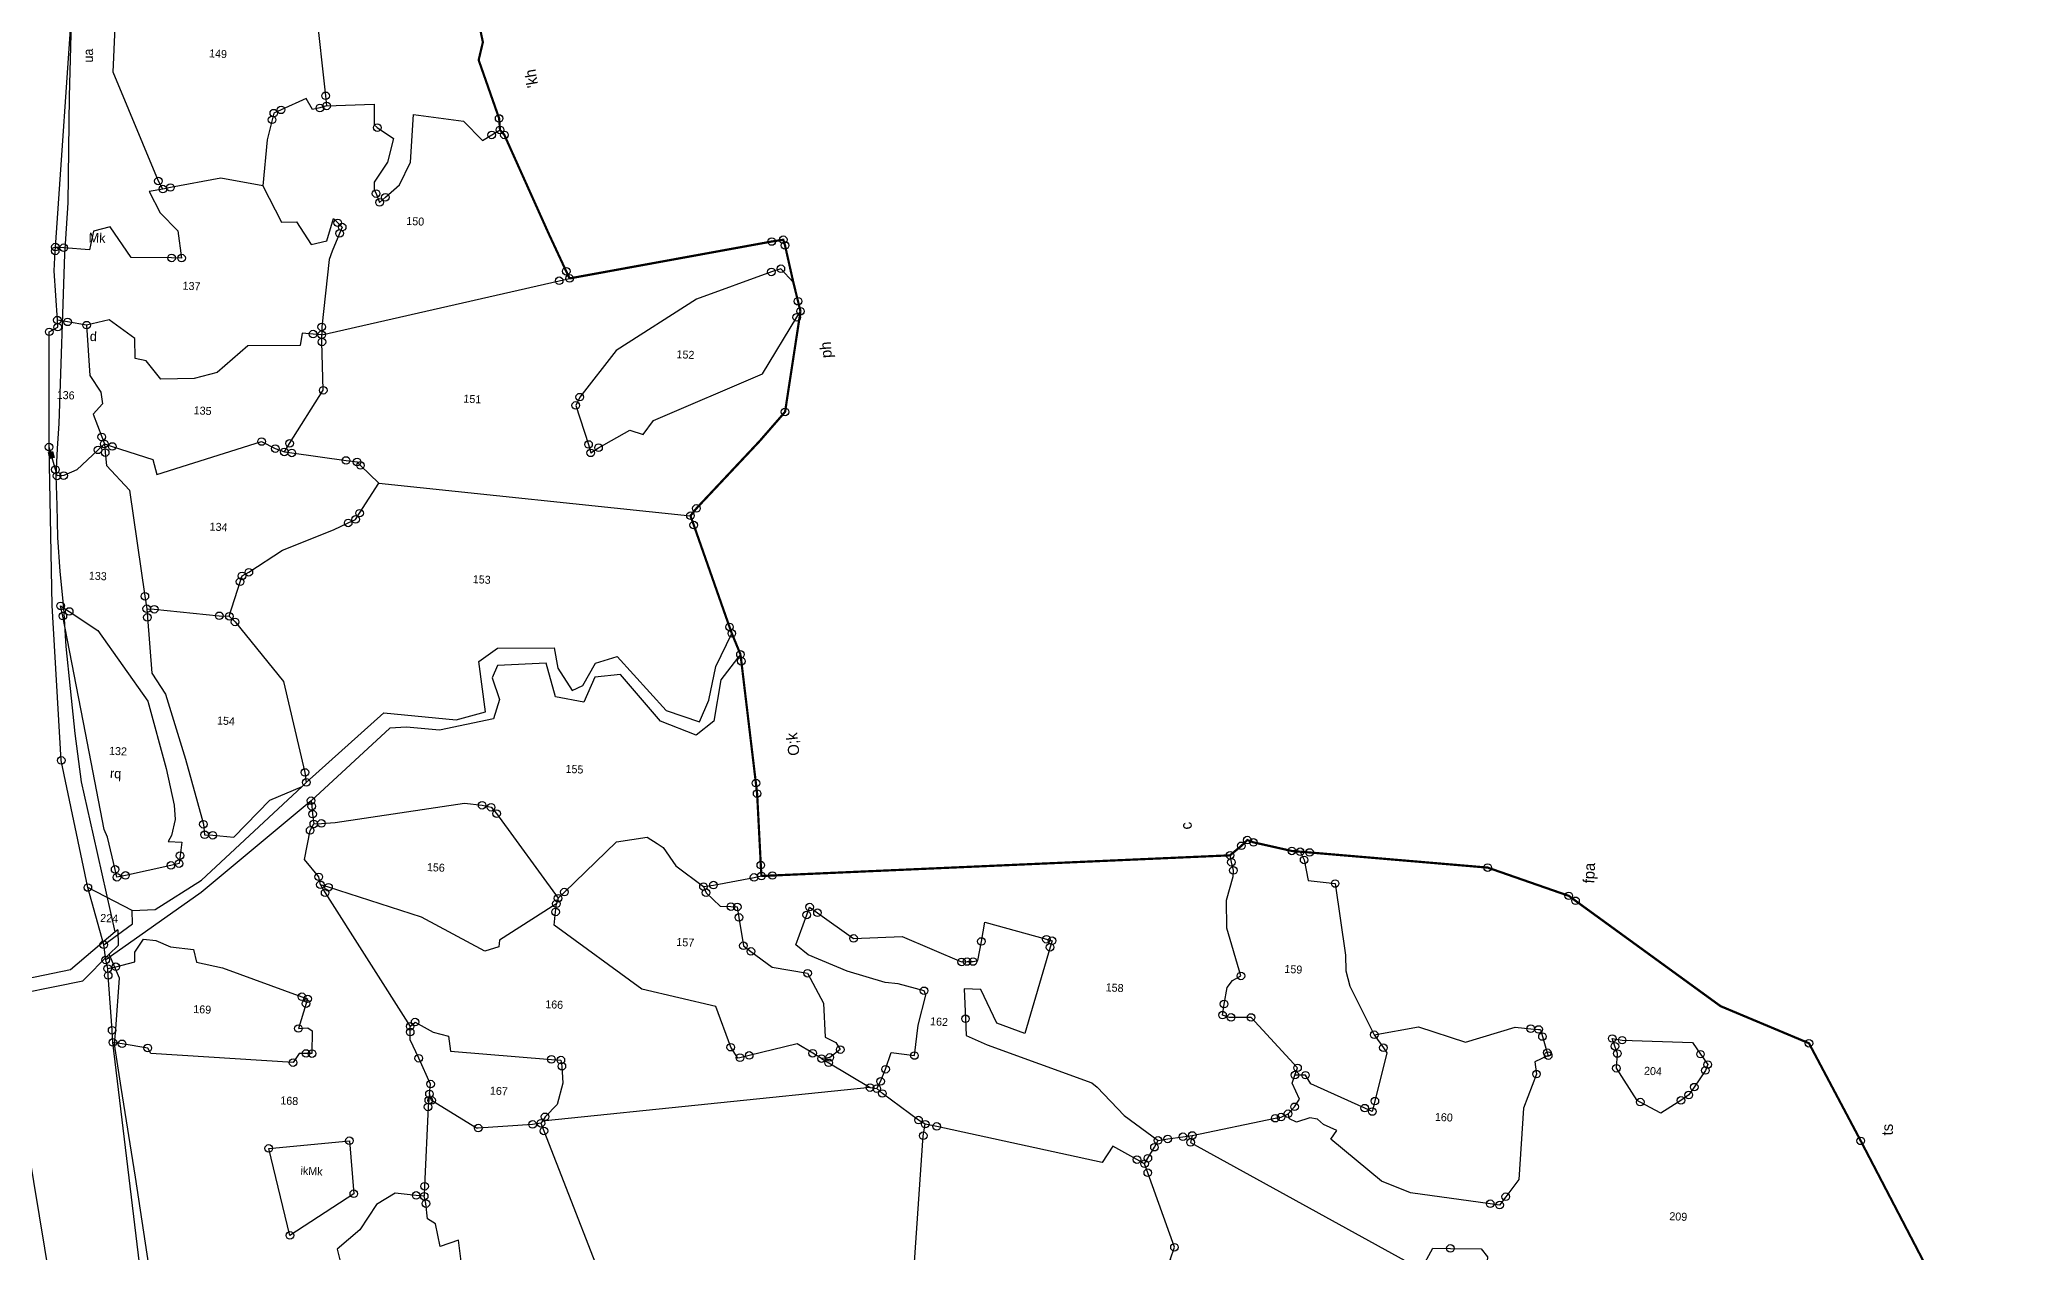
# Model space of a CAD drawing. Header units: metres. Extents: x 260179 to 264429, y 2217036 to 2221297.
# Drawn here: x 262253 to 264279, y 2218424 to 2219672 of the extents above; entities that cross this region are included whole.
import ezdxf

# ---------------------------------------------------------------- set-up
doc = ezdxf.new("R2010")
doc.units = ezdxf.units.M
doc.header["$MEASUREMENT"] = 0
for name, color, linetype in [('OFF', 1, 'Continuous'), ('POLY_PARCEL', 6, 'Continuous'), ('POLY_ROAD', 30, 'Continuous'), ('POLY_WATER', 4, 'Continuous'), ('SYM_STONE', 1, 'Continuous'), ('TEXT_MAPIN', 7, 'Continuous'), ('TEXT_MAPOUT', 7, 'Continuous'), ('TEXT_PARCEL', 7, 'Continuous'), ('V_BOUND_LINE', 7, 'Continuous')]:
    doc.layers.add(name, color=color, linetype=linetype)
doc.styles.add('TEXT_MAP', font='', dxfattribs={"height": 2.5})
doc.styles.get('TEXT_MAP').set_extended_font_data('Kruti Dev 050')

# ---------------------------------------------------------------- blocks, each defined once
blk = doc.blocks.new('ERE')
at = {"layer": 'OFF', "ltscale": 10, "flags": 128}
blk.add_lwpolyline([(261320.26, 2219095.71), (261320.53, 2219091.59)], dxfattribs=at)
at = {"layer": 'POLY_ROAD', "ltscale": 10, "flags": 128}
for points in [[(261319.66, 2219095.16), (261312.79, 2219120.4), (261309.03, 2219134.33), (261306.85, 2219146.97), (261305.11, 2219158.79), (261303.49, 2219169.78), (261302.47, 2219180.01), (261301.11, 2219189.51), (261300.14, 2219198.44), (261299.52, 2219206.93), (261298.94, 2219214.83), (261299.04, 2219221.91), (261299.2, 2219228.59), (261298.8, 2219273.3), (261299.08, 2219286.85), (261298.28, 2219314.91), (261297.79, 2219341.25)], [(261319.66, 2219095.16), (261308.3, 2219084.64), (261287.62, 2219079.41)], [(261320.26, 2219095.71), (261319.66, 2219095.16)], [(261288.24, 2219076.11), (261311.65, 2219081.87), (261318.3, 2219089.15)], [(261318.3, 2219089.15), (261320.53, 2219091.59)], [(261390.77, 2218760.1), (261382.07, 2218793.14), (261371.11, 2218834.77), (261364.78, 2218861.95), (261361.76, 2218876.21), (261359.16, 2218891.49), (261353.87, 2218914.43), (261350.56, 2218928.59), (261343.95, 2218956.25), (261335.82, 2218989.19), (261327.7, 2219030.63), (261322.94, 2219054.11), (261320.67, 2219065.53), (261320.86, 2219069.59), (261321.31, 2219082.97), (261318.3, 2219089.15)]]:
    blk.add_lwpolyline(points, dxfattribs=at)
at = {"layer": 'TEXT_MAPOUT', "ltscale": 10, "style": 'TEXT_MAP'}
blk.add_text('ua', height=2.5, rotation=91.9048, dxfattribs=at).set_placement((261304.06, 2219324.07))
for s, p in [('Mk', (261304.87, 2219276.69)), ('d', (261306.29, 2219250.66)), ('rq', (261316.49, 2219135.64))]:
    blk.add_text(s, height=2.5, dxfattribs=at).set_placement(p)
blk = doc.blocks.new('STONE')
blk.add_circle((0, 0), 0.851)
blk = doc.blocks.new('STONESQUAREFILLED')
blk.add_hatch(color=256).paths.add_polyline_path([(0.7, -0.48), (0.7, 0.48), (-0.7, 0.48), (-0.7, -0.48)])
blk.add_lwpolyline([(-0.7, 0.48), (0.7, 0.48), (0.7, -0.48), (-0.7, -0.48)], close=True)
blk = doc.blocks.new('e')
at = {"layer": 'OFF', "ltscale": 10, "flags": 128}
blk.add_lwpolyline([(1192.81, 424.17), (1193.44, 427.55)], dxfattribs=at)
at = {"layer": 'POLY_PARCEL', "ltscale": 10, "flags": 128}
for points in [[(1164.14, 664.63), (1164.03, 663.54), (1163.5, 658.4), (1158.79, 650.05), (1158.47, 649.47), (1158.3, 641.63), (1155.95, 640.21), (1152.83, 620.71), (1152.5, 618.45)], [(1188.38, 597.99), (1189.47, 599.73), (1200.8, 623.72), (1200.86, 632.2), (1200.87, 633.72)], [(1152.5, 618.45), (1141.82, 619.33), (1141.58, 614.69), (1140.88, 614.12), (1137.12, 611.84), (1138.16, 606.48), (1140.97, 601.83), (1140.92, 600.11), (1140.42, 599.28), (1139.54, 597.36), (1138.28, 598.57), (1135.26, 601.49), (1133.03, 606.73), (1132.84, 617.45), (1121.56, 616.51), (1117.11, 612.38), (1115.08, 613.74), (1113.27, 614.95)], [(1152.5, 618.45), (1153.97, 617.91), (1155.59, 617.47), (1157.14, 619.9), (1162.68, 617.07), (1164.28, 616.25), (1164.59, 614.73), (1165.5, 610.18), (1165.94, 599.81)], [(1165.94, 599.81), (1161.38, 591.83), (1157.96, 592.07), (1154.48, 587.16), (1150.94, 588.11), (1149.71, 593.2), (1148.73, 592.3), (1147.67, 591.39), (1148.18, 589.96), (1149.64, 585.87), (1150.27, 583.97), (1151.17, 568.73), (1151.1, 567)], [(1165.94, 599.81), (1175.45, 601.1), (1186.69, 598.42), (1188.38, 597.99)], [(1188.38, 597.99), (1191.43, 597.27), (1188.7, 592.58), (1184.54, 588.73), (1183.41, 582.69), (1185.65, 582.6), (1194.75, 582.23), (1199.82, 588.96), (1203.53, 587.75), (1204.21, 583.52), (1210.02, 583.72), (1211.86, 583.78), (1211.89, 583.78)], [(1045.72, 583.96), (1048.65, 586.82), (1050.74, 585.99), (1067.3, 579.04), (1084.77, 566.64), (1092.44, 555.78), (1093.25, 553.87), (1089.95, 545.24), (1089.37, 543.38), (1087.67, 544.63), (1080.86, 548.87), (1077.78, 548.07), (1075.59, 551.34), (1051.64, 563.02), (1044.55, 576.08), (1043.78, 577.48)], [(1151.1, 567), (1098.33, 581.7), (1096.03, 582.34)], [(1151.1, 567), (1153.05, 567.04), (1155.49, 567.15), (1155.84, 564.3), (1167.61, 563.65), (1174.17, 557.37), (1179.25, 555.77), (1186.77, 555.22), (1190.25, 559.18), (1192.75, 559.6), (1193.03, 564.12), (1199.03, 568.04), (1204.04, 566.58)], [(1204.04, 566.58), (1208.34, 567.11), (1210.64, 567.39)], [(1158.22, 540.25), (1157.12, 542.22), (1150.15, 554.52), (1150.97, 565.38), (1151.1, 567)], [(1204.04, 566.58), (1202.72, 555.29), (1200.07, 551.68), (1199.59, 549.04), (1201.61, 546.67), (1199.42, 541.64), (1198.75, 540.09)], [(1198.75, 540.09), (1196.94, 539.6), (1187.68, 537.11), (1186.64, 533.77), (1163.44, 542.34), (1160.29, 540.9), (1158.22, 540.25)], [(1158.22, 540.25), (1156.53, 540.1), (1144.25, 539), (1141.77, 538.78), (1140.96, 538.06), (1136.62, 534.26)], [(1198.75, 540.09), (1198.46, 538.14), (1198.03, 535.26), (1192.61, 530), (1187.98, 506.29), (1187.42, 503.51)], [(1198.75, 540.09), (1200.1, 538.68), (1204.63, 533.94), (1207.52, 532.52), (1209.03, 532.38), (1209.47, 533.77), (1211.14, 538.79)], [(1136.62, 534.26), (1066.27, 530.33)], [(1168.81, 502.72), (1166.75, 510.6), (1166.38, 511.93), (1164.88, 512.82), (1157.58, 518.18), (1146.33, 523.27), (1143.1, 524.99), (1141.48, 525.86), (1140.64, 527.31), (1136.62, 534.26)], [(1168.81, 502.72), (1167.44, 501.52), (1155.89, 488.68), (1150.1, 468.46), (1149.68, 466.23)], [(1187.42, 503.51), (1187.18, 501.58), (1185.56, 489.11), (1182.28, 484.51), (1177.05, 470.18), (1172.36, 455.71), (1171.95, 453.36), (1170.13, 453.34), (1165.39, 453.11), (1157.65, 461.87), (1150.59, 465.31)], [(1187.42, 503.51), (1185.74, 503.49), (1171.06, 502.72), (1168.81, 502.72)], [(1191.69, 444.61), (1193.74, 451.79), (1194.62, 453.49), (1199.85, 474.94), (1206.19, 500.97), (1206.81, 503.23), (1204.82, 502.06), (1198.15, 498.13), (1186.21, 482.79), (1181.33, 467.85), (1179.09, 459.66), (1178.74, 456.49), (1179.38, 452.84), (1180.09, 451.43), (1177.03, 451.43), (1177.25, 448.43), (1177.39, 446.62), (1179.21, 446.13), (1189.3, 443.38), (1191.19, 442.87), (1191.69, 444.61)], [(925.62, 461.5), (924.64, 459.69), (923.51, 455.08), (917.41, 454.73), (914.32, 438.74), (914.09, 435.26), (913.03, 431.8), (906.99, 421.18)], [(1147.55, 457), (1145.84, 457.19), (1142.76, 457.53), (1113.89, 463.27), (1109.93, 463.01), (1107.91, 462.66), (1106.59, 461.3), (1091.85, 442.96)], [(1148.42, 462.18), (1148.21, 460.94), (1147.92, 459.18), (1147.55, 457)], [(924.36, 411.26), (923.86, 412.91), (934.84, 423.72), (939.34, 423.51), (939.72, 423.49), (941.29, 423.95), (941.06, 426.45), (940.53, 430.22), (939.43, 431.85), (937.57, 432.95), (941.24, 443.49), (941.65, 449.82), (940.37, 455.18), (940.43, 456.56), (940.95, 458.37), (941.34, 459.92)], [(1091.85, 442.96), (1090.49, 444.41), (1079.35, 456.26), (1072.47, 457.68), (1070.15, 456.31), (1068.78, 455.49), (1065.72, 451.52), (1059.31, 447.15)], [(1145.4, 443.39), (1145.87, 445.16), (1149.22, 448.88), (1148.3, 455.5), (1147.55, 457)], [(1059.31, 447.15), (1057.08, 447.61), (1048.04, 449.78), (1046.41, 450.17)], [(1037.91, 435.06), (1035.8, 441.91), (1035.24, 443.71), (1033.41, 442.54), (1025.02, 437.15), (1014.13, 438.09), (1000.49, 433.05), (999.27, 433.19), (997.91, 433.26), (996.87, 433.56), (996.28, 437.86), (995.68, 442.21), (981.68, 439.07), (980.41, 438.79), (980.77, 437.29), (985.48, 417.69), (991.94, 419.7), (995.86, 427.03), (999.62, 427.01), (999, 420.33), (998.65, 416.59), (993.81, 414.71), (969.88, 407.27), (968.69, 406.38), (962.3, 400.29), (954.41, 395.08)], [(1059.31, 447.15), (1058.67, 445.8), (1055.36, 442.95), (1052.91, 442.95), (1051.49, 442.95), (1051.01, 440.63), (1049.7, 434.3), (1047.94, 433.11), (1043.02, 429.8), (1034.97, 428.83), (1031.08, 422.3), (1030.31, 414.68), (1027.86, 413.56), (1026.79, 412.03), (1029.09, 410.15), (1029.48, 410.07), (1030.92, 409.79)], [(1092.16, 441.71), (1093.09, 441.05), (1104.56, 432.91), (1104.64, 431.43), (1107.73, 430.27), (1122.31, 437.24), (1143.55, 442.92), (1145.4, 443.39)], [(1145.4, 443.39), (1144.61, 442.21), (1144.25, 441.66), (1123.69, 412.56)], [(1030.92, 409.79), (1032.96, 410.9), (1036.53, 412.85), (1047.2, 409.72), (1049.24, 409.12), (1049.75, 408.97), (1051.43, 411.37), (1055.22, 420.36), (1072.08, 423.46), (1092.4, 436.83), (1092.25, 439.86), (1092.16, 441.71)], [(1091.85, 442.96), (1092.16, 441.71)], [(1187.41, 435.57), (1197.62, 440.24)], [(1018.17, 403.67), (1017.38, 405.32), (1016.39, 408.09), (1015.34, 411.9), (1010.06, 411.5), (1009.53, 418.37), (1008.14, 425.17), (1008.62, 426.15), (1014.48, 427.45), (1017.44, 427.62), (1026.11, 429.72), (1035.05, 432.93), (1037.91, 435.06)], [(1192.27, 422.24), (1190.47, 422.75), (1186.29, 424.07), (1186.34, 426.22), (1184.56, 429.24), (1181.75, 429.06), (1178.42, 427.85), (1173.24, 427.45), (1172.4, 424.69), (1166.47, 423.68), (1148.34, 418.04), (1147.04, 417.63), (1147.33, 416.54), (1148.78, 410.86), (1146.63, 411.12), (1145.67, 410.51), (1145.45, 405.38), (1146.78, 405.34), (1148.3, 405.29), (1149.61, 403.13), (1181.68, 403.66), (1182.41, 404.84), (1188.24, 405.5), (1190.31, 405.73)], [(833.47, 420.37), (831.72, 418.12), (832.2, 416.76), (834.5, 412.9), (835.66, 411.07), (837.35, 409.78), (841.7, 406.66), (846.47, 408.96), (847.2, 409.3), (852.22, 416.29), (852.15, 419.61), (852.78, 421.21), (853.46, 422.93), (851.22, 422.66), (835.41, 422.87), (833.47, 420.37)], [(906.99, 421.18), (897.16, 423.43), (886.41, 420.53), (875.4, 424.43), (871.88, 424.25), (870.11, 424.16), (869.71, 424.14), (869.17, 422.61), (867.9, 419.02), (867.67, 418.39), (870.64, 416.83), (870.1, 414.12), (872.66, 406.29), (872.95, 390.24), (875.67, 386.21), (876.97, 384.29), (879.09, 384.47), (897.15, 386.03), (903.77, 388.35), (915.59, 397.26), (914.37, 399.24), (917.39, 400.46), (918.79, 401.56), (920.53, 401.79), (923.49, 400.69), (925.08, 401.39), (925.5, 402.5)], [(906.99, 421.18), (904.79, 418.36), (903.97, 417.29), (906.12, 406.27), (906.58, 403.91), (908.32, 404.59), (920.66, 409.43), (921.99, 411.35), (924.36, 411.26)], [(1123.69, 412.56), (1122.62, 413.58), (1118.48, 411.47), (1114.96, 410.81), (1114.35, 407.4), (1091.61, 406.69), (1089.46, 406.63), (1089.17, 405.26), (1088.75, 401.43), (1089.82, 396.61), (1092.39, 393.71), (1092.93, 392.71)], [(1118.62, 397.59), (1118.47, 399.83), (1121.42, 405.48), (1123.53, 409.53), (1123.62, 411.27), (1123.69, 412.56)], [(925.5, 402.5), (924.1, 404.12), (923.11, 405.92), (924.92, 409.4), (924.36, 411.26)], [(1030.92, 409.79), (1029.62, 409.12), (1029.26, 408.93), (1019.69, 403.8)], [(1006.88, 396.2), (1008.45, 397.05), (1016.86, 402.62), (1018.17, 403.67)], [(1019.69, 403.8), (1018.17, 403.67)], [(1019.69, 403.8), (1092.25, 392.81), (1092.93, 392.71)], [(946.77, 396.57), (928.32, 401.35), (927.01, 401.68), (925.5, 402.5)], [(946.77, 396.57), (947.06, 395), (893.91, 368.94), (891.53, 373.88), (887.55, 374), (880.59, 374.23), (879.14, 372.55), (879.21, 370.63), (879.31, 367.84), (874.72, 358.71), (876.33, 349.67), (876.51, 344.74), (883.94, 347.9), (891.9, 346.71), (889.68, 330.75), (888.93, 328.86)], [(954.41, 395.08), (952.26, 395.52), (948.85, 396.18), (946.77, 396.57)], [(957.18, 389.69), (956.5, 390.97), (955.14, 393.52), (954.41, 395.08)], [(957.18, 389.69), (958.94, 390.55), (964.5, 393.29), (966.7, 389.5), (1004.29, 395.81), (1006.88, 396.2)], [(1008.66, 304.77), (1008.71, 306.9), (1008.24, 342.07), (1007.2, 393.59), (1006.88, 396.2)], [(1093.24, 392.22), (1095.12, 391.88), (1107.29, 390.45), (1107.7, 390.4), (1118.06, 396.17), (1118.15, 396.38), (1118.62, 397.59)], [(1118.62, 397.59), (1118.7, 396.2), (1118.7, 396.16), (1118.79, 394.66), (1118.7, 376.78), (1118.69, 374.55)], [(1093.24, 392.22), (1092.5, 390.52), (1073.22, 347.34), (1056.88, 310.05), (1048.69, 292.78), (1047.28, 285.82), (1046.73, 283.51)], [(1092.93, 392.71), (1093.24, 392.22)], [(919.6, 313.38), (927.52, 318.98), (928.33, 319.55), (940.89, 343.62), (944.67, 350.42), (948.14, 360.89), (948.45, 366.93), (950.38, 368.42), (949.56, 371.26), (956.36, 387.71), (957.18, 389.69)], [(1154.14, 383.6), (1136.1, 386.2), (1134.53, 374.34), (1148.43, 364.29), (1154.14, 383.6)], [(1121.66, 345.55), (1122.08, 346.96), (1122.22, 350.28), (1117.22, 350.43), (1117.18, 354.95), (1116.14, 356.31), (1116.04, 357.84), (1109.57, 359.72), (1110.53, 365.04), (1114.56, 363.41), (1115.88, 368.47), (1117.67, 369.47), (1118.21, 372.92), (1118.69, 374.55)], [(1118.69, 374.55), (1120.5, 374.64), (1125.26, 374.9), (1129.3, 372.18), (1132.81, 366.27), (1137.67, 361.71), (1136.65, 358.45), (1141.95, 357.38), (1146.58, 357.59), (1147.76, 355.3)]]:
    blk.add_lwpolyline(points, dxfattribs=at)
at = {"layer": 'POLY_ROAD', "ltscale": 10, "flags": 128}
for points in [[(1207.82, 819.39), (1215.16, 773), (1221.61, 708.34), (1225.06, 669.46), (1227.88, 637.09), (1227.88, 632.48), (1226.97, 595.76), (1225.88, 565.41), (1224.88, 531.33), (1222.52, 489.49), (1218.62, 441.19), (1216.52, 419.03), (1200.17, 343.45), (1195.52, 322.58), (1189.9, 300.26), (1188.7, 297.31), (1178.25, 260.59), (1162.45, 205.01), (1154.81, 176.88), (1148.89, 157.23), (1134.08, 107.73)], [(1211.89, 583.78), (1210.71, 641.68), (1210.15, 670.7), (1209.53, 702.75), (1208.98, 719.33)], [(1210.64, 567.39), (1211.89, 578.43), (1211.89, 582.9), (1211.89, 583.78)], [(1211.14, 538.79), (1212.35, 564.67), (1210.49, 565.81), (1210.64, 567.39)], [(1193.44, 427.55), (1197.62, 440.24), (1204.98, 468.52), (1208.7, 503.22), (1211.14, 538.79)], [(1190.31, 405.73), (1190.61, 408.44), (1192.09, 420.7), (1192.27, 422.24)], [(1192.27, 422.24), (1192.81, 424.17)], [(1181.17, 351.99), (1190.31, 405.73)]]:
    blk.add_lwpolyline(points, dxfattribs=at)
at = {"layer": 'POLY_WATER', "ltscale": 10, "flags": 128}
for points in [[(1149.68, 466.23), (1133.05, 482.72), (1116.73, 481.95), (1110.18, 484.06), (1112.2, 495.3), (1108.15, 498.45), (1095.44, 499.18), (1094.39, 494.65), (1090.97, 489.8), (1088.62, 491.01), (1086.03, 496.19), (1081.18, 497.89), (1069.62, 486.32), (1061.97, 484.14), (1060.11, 489.07), (1058.94, 496.71), (1055.7, 504.36)], [(1053.53, 499.74), (1054.17, 498.82), (1057.67, 493.77), (1058.81, 484.47), (1062.61, 481.08), (1070.8, 483.88), (1080.27, 493.91), (1086.02, 493.01), (1088.2, 487.28), (1094.6, 488.17), (1097.1, 495.61), (1107.99, 494.58), (1109.04, 491.74), (1107.18, 486.97), (1108.31, 482.53), (1120.3, 479.44), (1127.75, 479.76), (1131.47, 479.35), (1148.42, 462.18)], [(1150.59, 465.31), (1149.68, 466.23)], [(1148.42, 462.18), (1172.08, 440.38), (1192.81, 424.17)], [(1193.44, 427.55), (1187.16, 432.58), (1187.41, 435.57), (1182.23, 436.06), (1172.14, 443.12), (1150.59, 465.31)]]:
    blk.add_lwpolyline(points, dxfattribs=at)
at = {"layer": 'V_BOUND_LINE', "ltscale": 10, "const_width": 0.5, "flags": 128}
for points in [[(1118.45, 641.7), (1118.64, 639.96), (1118.9, 637.61), (1118.07, 634.48), (1118.83, 630.42), (1113.59, 617.51), (1113.27, 614.95)], [(1113.27, 614.95), (1112.24, 613.87), (1101.23, 592.23), (1096.85, 583.9), (1096.03, 582.34)], [(1096.03, 582.34), (1051.01, 592.83), (1048.42, 593.35), (1047.97, 592.09), (1045.72, 583.96)], [(1045.72, 583.96), (1044.45, 579.71), (1043.78, 577.48)], [(1043.78, 577.48), (1046.15, 554.7), (1051.53, 547.88), (1065.01, 532.06), (1066.27, 530.33)], [(1066.27, 530.33), (1065.43, 528.28), (1056.29, 505.78), (1055.7, 504.36)], [(1055.7, 504.36), (1053.53, 499.74)], [(1053.53, 499.74), (1053.26, 498.19), (1048.66, 470.97), (1048.27, 468.63), (1046.66, 452.6), (1046.41, 450.17)], [(941.34, 459.92), (938.89, 462.18), (937.63, 463.54), (936.21, 463.09), (927.5, 461.57), (925.62, 461.5)], [(1046.41, 450.17), (1043.94, 450.4), (941.34, 459.92)]]:
    blk.add_lwpolyline(points, dxfattribs=at)
at = {"layer": 'V_BOUND_LINE', "const_width": 0.5, "flags": 128}
blk.add_lwpolyline([(925.62, 461.5), (923.49, 461.43), (883.32, 459.97), (864.79, 454.51), (863.22, 453.47), (829.49, 431.38), (809.22, 424.01), (796.52, 402.64), (778.6, 371.97), (777.39, 370.44), (776.63, 368.97), (773.74, 358.52), (765.61, 333.17), (765.41, 332.54), (759.84, 315.24), (758.88, 312.74)], dxfattribs=at)
at = {"layer": 'SYM_STONE', "xscale": -1}
for p in [(1152.83, 620.71), (1113.59, 617.51), (1152.5, 618.45), (1153.97, 617.91), (1162.68, 617.07), (1164.28, 616.25), (1112.24, 613.87), (1113.27, 614.95), (1115.08, 613.74), (1140.88, 614.12), (1164.59, 614.73), (1138.28, 598.57), (1140.42, 599.28), (1186.69, 598.42), (1188.38, 597.99), (1189.47, 599.73), (1048.42, 593.35), (1139.54, 597.36), (1047.97, 592.09), (1051.01, 592.83), (1147.67, 591.39), (1148.18, 589.96), (1148.73, 592.3), (1048.65, 586.82), (1050.74, 585.99), (1096.03, 582.34), (1096.85, 583.9), (1098.33, 581.7), (1183.41, 582.69), (1185.65, 582.6), (1210.02, 583.72), (1211.89, 583.78), (1211.89, 582.9), (1043.78, 577.48), (1044.45, 579.71), (1044.55, 576.08), (1151.1, 567), (1151.17, 568.73), (1153.05, 567.04), (1204.04, 566.58), (1208.34, 567.11), (1210.64, 567.39), (1150.97, 565.38), (1210.49, 565.81), (1212.35, 564.67), (1046.15, 554.7), (1092.44, 555.78), (1093.25, 553.87), (1150.15, 554.52), (1087.67, 544.63), (1089.95, 545.24), (1089.37, 543.38), (1156.53, 540.1), (1157.12, 542.22), (1158.22, 540.25), (1160.29, 540.9), (1163.44, 542.34), (1198.75, 540.09), (1199.42, 541.64), (1140.96, 538.06), (1141.77, 538.78), (1144.25, 539), (1196.94, 539.6), (1198.46, 538.14), (1200.1, 538.68), (1211.14, 538.79), (1065.01, 532.06), (1207.52, 532.52), (1209.03, 532.38), (1209.47, 533.77), (1065.43, 528.28), (1066.27, 530.33), (1140.64, 527.31), (1141.48, 525.86), (1143.1, 524.99), (1164.88, 512.82), (1166.38, 511.93), (1166.75, 510.6), (1056.29, 505.78), (1187.98, 506.29), (1055.7, 504.36), (1167.44, 501.52), (1168.81, 502.72), (1171.06, 502.72), (1185.74, 503.49), (1187.18, 501.58), (1187.42, 503.51), (1204.82, 502.06), (1206.19, 500.97), (1206.81, 503.23), (1053.26, 498.19), (1053.53, 499.74), (1048.66, 470.97), (1048.27, 468.63), (1149.68, 466.23), (1150.1, 468.46), (1204.98, 468.52), (923.49, 461.43), (925.62, 461.5), (927.5, 461.57), (936.21, 463.09), (937.63, 463.54), (938.89, 462.18), (1106.59, 461.3), (1107.91, 462.66), (1109.93, 463.01), (1148.21, 460.94), (1148.42, 462.18), (883.32, 459.97), (924.64, 459.69), (940.43, 456.56), (940.95, 458.37), (941.34, 459.92), (1145.84, 457.19), (1147.55, 457), (1147.92, 459.18), (1172.36, 455.71), (863.22, 453.47), (864.79, 454.51), (917.41, 454.73), (1046.66, 452.6), (1148.3, 455.5), (1170.13, 453.34), (1171.95, 453.36), (1043.94, 450.4), (1046.41, 450.17), (1048.04, 449.78), (1057.08, 447.61), (1059.31, 447.15), (1177.25, 448.43), (1033.41, 442.54), (1035.24, 443.71), (1051.49, 442.95), (1052.91, 442.95), (1058.67, 445.8), (1090.49, 444.41), (1091.85, 442.96), (1143.55, 442.92), (1145.4, 443.39), (1145.87, 445.16), (1177.39, 446.62), (1179.21, 446.13), (1189.3, 443.38), (1191.19, 442.87), (1191.69, 444.61), (980.41, 438.79), (981.68, 439.07), (1035.8, 441.91), (1051.01, 440.63), (1092.16, 441.71), (1092.25, 439.86), (1144.25, 441.66), (1197.62, 440.24), (980.77, 437.29), (996.28, 437.86), (1025.02, 437.15), (1049.7, 434.3), (937.57, 432.95), (997.91, 433.26), (999.27, 433.19), (1000.49, 433.05), (1047.94, 433.11), (941.06, 426.45), (1008.62, 426.15), (1034.97, 428.83), (1193.44, 427.55), (809.22, 424.01), (833.47, 420.37), (851.22, 422.66), (852.78, 421.21), (853.46, 422.93), (869.17, 422.61), (870.11, 424.16), (871.88, 424.25), (906.99, 421.18), (934.84, 423.72), (939.34, 423.51), (941.29, 423.95), (999, 420.33), (1190.47, 422.75), (1192.09, 420.7), (1192.27, 422.24), (1192.81, 424.17), (831.72, 418.12), (832.2, 416.76), (852.15, 419.61), (852.22, 416.29), (867.67, 418.39), (867.9, 419.02), (904.79, 418.36), (1147.04, 417.63), (1147.33, 416.54), (1148.34, 418.04), (834.5, 412.9), (870.1, 414.12), (921.99, 411.35), (923.86, 412.91), (1010.06, 411.5), (1026.79, 412.03), (1051.43, 411.37), (1122.62, 413.58), (1123.69, 412.56), (835.66, 411.07), (837.35, 409.78), (846.47, 408.96), (924.36, 411.26), (1016.39, 408.09), (1029.09, 410.15), (1029.26, 408.93), (1030.92, 409.79), (1032.96, 410.9), (1047.2, 409.72), (1049.24, 409.12), (1123.62, 411.27), (1148.78, 410.86), (1190.61, 408.44), (796.52, 402.64), (906.12, 406.27), (906.58, 403.91), (908.32, 404.59), (924.1, 404.12), (925.5, 402.5), (1016.86, 402.62), (1017.38, 405.32), (1018.17, 403.67), (1019.69, 403.8), (1089.17, 405.26), (1089.46, 406.63), (1091.61, 406.69), (1121.42, 405.48), (1145.45, 405.38), (1146.78, 405.34), (1149.61, 403.13), (1182.41, 404.84), (1188.24, 405.5), (1190.31, 405.73), (927.01, 401.68), (928.32, 401.35), (1118.47, 399.83), (946.77, 396.57), (947.06, 395), (948.85, 396.18), (952.26, 395.52), (954.41, 395.08), (1004.29, 395.81), (1006.88, 396.2), (1007.2, 393.59), (1008.45, 397.05), (1092.39, 393.71), (1118.06, 396.17), (1118.62, 397.59), (1118.7, 396.16), (1118.79, 394.66), (955.14, 393.52), (956.5, 390.97), (957.18, 389.69), (958.94, 390.55), (1092.5, 390.52), (1093.24, 392.22), (1095.12, 391.88), (1107.29, 390.45), (875.67, 386.21), (956.36, 387.71), (1136.1, 386.2), (876.97, 384.29), (879.09, 384.47), (1154.14, 383.6), (1118.7, 376.78), (887.55, 374), (1118.21, 372.92), (1118.69, 374.55), (1120.5, 374.64), (1134.53, 374.34), (949.56, 371.26), (1148.43, 364.29)]:
    blk.add_blockref('STONE', p, dxfattribs=at)
at = {"layer": 'SYM_STONE', "xscale": -1, "rotation": 71.5864589121075}
blk.add_blockref('STONESQUAREFILLED', (1210.55, 537.02), dxfattribs=at)
at = {"layer": 'TEXT_MAPIN', "style": 'TEXT_MAP', "text_generation_flag": 2}
blk.add_text('ikMk', height=1.8, dxfattribs=at).set_placement((1146.74, 378.07))
at = {"layer": 'TEXT_MAPOUT', "style": 'TEXT_MAP', "text_generation_flag": 2}
for s, rotation, p in [("'kh", 258.0132, (1105.13, 625.05)), ('ph', 263.0407, (1036.21, 567.38)), ('O;k', 261.077, (1039.15, 477.74)), ('c', 259.6859, (950.13, 465.45)), ('fpa', 270, (859.22, 457.53)), ('ts', 266.8173, (789.35, 404.23))]:
    blk.add_text(s, height=2.5, rotation=rotation, dxfattribs=at).set_placement(p)
at = {"layer": 'TEXT_PARCEL', "style": 'TEXT_MAP', "text_generation_flag": 2}
for s, p in [('149', (1179.46, 628.09)), ('150', (1133.32, 592.6)), ('137', (1182.89, 575.61)), ('152', (1071.16, 565.59)), ('151', (1118.55, 553.29)), ('136', (1209.98, 549.73)), ('135', (1179.03, 547.73)), ('134', (1174.19, 521.79)), ('153', (1114.48, 512.84)), ('133', (1200.78, 509.45)), ('154', (1170.41, 478.29)), ('155', (1091.58, 471.23)), ('132', (1194.34, 470.32)), ('156', (1121.65, 447.65)), ('159', (927.87, 434.11)), ('157', (1064.79, 433.54)), ('224', (1194.51, 432.66)), ('158', (967.83, 428.01)), ('204', (845.97, 415.15)), ('162', (1006.91, 418.48)), ('166', (1093.57, 418.14)), ('169', (1172.6, 413.21)), ('160', (892.45, 402.51)), ('167', (1105.06, 398.12)), ('168', (1152.05, 393.63)), ('209', (838.7, 382.75))]:
    blk.add_text(s, height=1.8, dxfattribs=at).set_placement(p)

msp = doc.modelspace()

# ---------------------------------------------------------------- block references
for name, p, xscale, yscale, zscale, rotation in [('ERE', (-1120669.1, -6375325.6), 3.895693111489024, 3.895693111489024, 3.895693111489024, 357.5742632689065), ('e', (267673.3, 2216524.7), -4.571041181490073, 4.571041181490075, 4.571041181490073, 357.2240163742465)]:
    msp.add_blockref(name, p, dxfattribs=dict(xscale=xscale, yscale=yscale, zscale=zscale, rotation=rotation))

doc.saveas('drawing.dxf')
